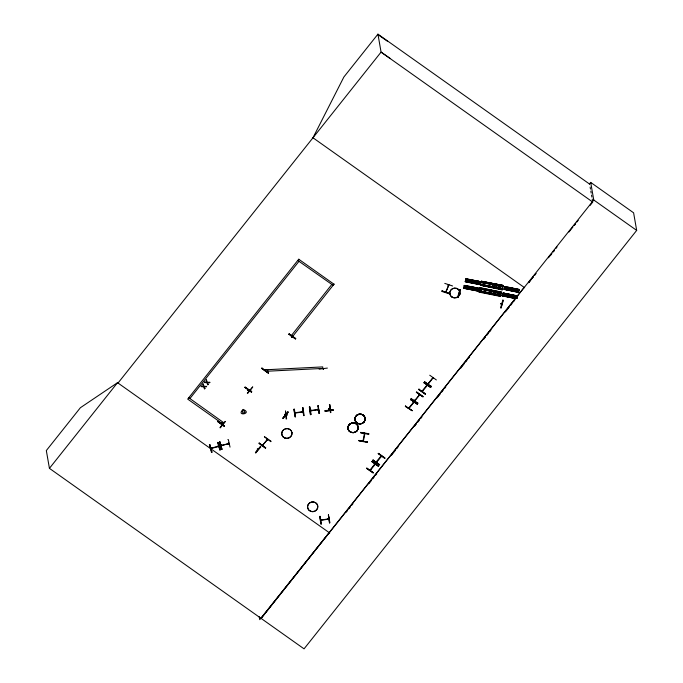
<?xml version="1.0" encoding="UTF-8"?>
<svg xmlns="http://www.w3.org/2000/svg" width="683" height="683" viewBox="0 0 683 683"><rect width="100%" height="100%" fill="white"/><g stroke="black" fill="none" stroke-linecap="round" stroke-linejoin="round"><path stroke-width="1.02" d="M323.52 369.161L323.477 368.735M359.062 440.373L359.002 440.953L367.113 442.251M363.16 440.398L362.997 441.175L362.904 440.748M323.563 369.418L323.383 368.47M328.856 409.39L328.975 410.252L328.822 409.843M449.627 293.903L449.747 293.417L449.636 293.912L441.85 291.41L441.978 290.864M463.689 288.209L464.338 285.417L478.937 288.209L478.22 291.146L463.68 288.243L478.228 291.086M463.808 287.688L478.373 290.437M464.184 286.177L478.732 289.063L464.278 285.784M478.928 288.235L464.338 285.417M465.26 281.686L465.968 278.758L480.508 281.712L479.79 284.623L465.251 281.712L479.799 284.589M465.405 281.003L480.004 283.735L465.465 280.833M480.294 282.566L465.763 279.629M465.874 279.159L480.499 281.729L465.891 279.099M463.834 287.475L478.416 290.318L478.262 290.89L463.714 288.03L478.237 290.821M478.723 289.088L464.218 285.972M479.782 287.893L501.663 292.034L500.579 296.439L478.783 292.076L479.867 287.645L501.578 292.256M500.699 295.935L478.903 291.573L500.63 296.123M478.971 291.291L479.107 290.727L478.971 291.291L500.776 295.645L478.979 291.248M479.679 288.422L501.476 292.819L479.688 288.397L479.543 289.003L501.356 293.314L479.56 288.952M479.739 288.209L501.527 292.597M502.159 289.899L480.405 285.152L481.344 281.319L503.234 285.477L481.353 281.37M480.49 284.973L502.287 289.336L480.414 285.195L502.27 289.413L502.15 289.916M480.533 284.794L502.338 289.157L480.584 284.41L502.475 288.559L480.653 284.307M481.114 282.463L502.919 286.817L481.165 282.07L503.055 286.228L481.233 281.968M481.344 281.328L503.106 286.04L481.319 281.635M481.421 281.191L503.234 285.503M500.716 295.859L478.928 291.479M500.759 295.696L500.904 295.09L479.082 290.83M501.339 293.357L501.484 292.751M502.287 289.336L503.089 286.083M502.329 289.165L502.475 288.585M502.91 286.834L503.055 286.254M516.049 298.13L502.568 295.218L517.168 298.01M502.927 293.903L517.475 296.781L503.012 293.528M517.594 296.277L503.132 293.033L517.671 295.952L503.072 293.161L502.449 295.773M503.994 289.43L518.525 292.358L504.02 289.191L504.703 286.501L519.242 289.413M518.739 291.462L504.199 288.576M519.063 290.104L504.532 287.167M518.525 292.367L519.242 289.455M445.692 291.769L445.76 292.204L448.782 285.033M448.543 285.289L448.193 285.571L448.483 284.521M223.264 425.031L223.512 424.715M250.627 390.608L250.268 389.899M465.345 281.328L479.876 284.265L465.328 281.379M480.508 281.669L465.968 278.775M479.014 291.018L500.895 295.116M502.423 295.952L515.93 298.625M515.913 298.676L502.449 295.713L516.006 298.3M502.543 295.457L517.108 298.189M517.509 296.576L502.953 293.664L517.552 296.448M503.132 293.05L517.612 296.132M504.498 287.372L519.046 290.249M504.694 286.553L519.174 289.541M518.559 292.153L504.028 289.199L518.559 292.102M408.793 407.819C408.733 409.143 410.201 407.375 409.194 407.64M414.009 401.852L413.3 402.466M414.726 400.955L415.255 400.067M419.763 394.68L418.961 395.184L419.439 394.484M426.721 385.656L427.387 385.016M428.634 383.231L428.156 384.128L428.361 383.257M432.706 378.399L432.902 377.648L432.535 378.322M360.744 432.39L368.863 433.731L368.769 434.157L360.667 432.8L360.752 432.373M364.534 433.201L364.363 434.286L364.713 433.953M367.104 442.302L367.164 441.73M221.949 422.828L221.463 423.716L221.181 423.11M248.305 389.95L247.494 390.437L248.245 389.651M374.813 464.466L374.83 463.791M380.824 456.21L381.157 456.739L381.643 456.15M446.084 291.897L445.999 291.206M267.685 439.109L267.266 440.031L266.968 439.707M465.2 288.269L465.815 285.707M466.771 281.746L467.385 279.185M471.526 289.541L472.141 286.98M474.933 287.534L474.301 290.027M475.889 283.565L476.503 281.012M476.41 287.825L475.778 290.326M481.063 292.128L481.985 288.286M482.633 285.596L483.555 281.763M490.556 294.023L491.478 290.19M492.127 287.5L493.049 283.667M492.767 294.467L493.689 290.634M494.338 287.944L495.26 284.102M494.731 294.86L495.653 291.018M496.302 288.328L497.224 284.495M496.942 295.295L497.864 291.462M498.513 288.772L499.435 284.939M498.419 295.594L499.341 291.761M499.99 289.071L500.912 285.229M503.934 296.012L504.549 293.459M505.505 289.49L506.12 286.928M511.738 297.575L512.352 295.022M513.309 291.052L513.923 288.491M516.1 291.607L516.715 289.046M516.126 295.773L515.503 298.266M517.082 291.803L517.697 289.242M210.825 448.296L211.721 448.407L211.679 447.877M218.884 446.426L218.082 446.315M221.582 444.983L221.744 445.658L221.787 445.085M360.684 432.68L368.786 434.029M459.83 289.797L457.559 297.395L458.003 297.506L460.171 289.865L458.003 297.506M459.036 293.588L459.744 293.801M500.887 303.508C500.204 304.345 502.654 303.508 500.921 303.687M502.876 300.247L503.32 300.358L501.091 307.939L500.648 307.837L502.85 300.102M501.074 307.922L502.987 300.255M465.797 279.424L480.345 282.31M504.191 288.602L518.687 291.632M405.361 406.359L412.199 410.662L405.361 406.359L405.617 405.873M417.62 403.525L411.064 398.881L417.637 403.499L417.868 403.047M411.055 398.898L411.311 398.402M412.148 410.696L405.565 406.086M425.552 393.681L425.304 394.176L418.739 389.523L418.995 389.037M418.969 389.216L425.577 393.826M431.246 386.211L430.999 386.715L424.433 382.062L424.689 381.566M424.664 381.746L431.229 386.39M425.304 394.168L425.526 393.732M430.999 386.706L424.459 382.019M224.28 426.32L217.766 421.607L224.289 426.294L224.536 425.825M224.519 426.004L217.979 421.189M268.556 372.645L268.299 373.14L261.777 368.444L261.999 368.009L261.777 368.453M268.299 373.131L261.794 368.402M366.558 468.333L373.089 473.02L373.345 472.525M379.637 464.722L372.901 460.316L373.157 459.821M373.319 472.704L366.558 468.342M379.432 465.003L372.927 460.274M379.663 464.688L373.114 460.043M265.661 447.741L265.397 448.227L258.942 443.446L259.207 442.96L265.644 447.894M452.214 297.344L452.248 297.267A5.165 4.892 -9.9 0 1 452.317 288.849A5.165 4.892 -9.9 0 1 460.026 292.99A5.165 4.892 -9.9 0 1 452.266 297.327L452.231 297.301M363.399 441.073L364.893 433.534M448.774 284.939L446.016 291.957M444.77 283.385L452.573 285.972M303.09 411.636L302.398 412.088L302.338 411.661M302.859 411.32L302.97 412.003L302.962 411.388M311.294 410.765L311.141 410.21M318.321 409.091L318.432 409.774L318.509 409.151M320.737 520.028L328.916 518.849M328.788 518.61C328.788 519.72 327.609 519.089 328.122 518.619M364.457 433.603L362.989 441.005M502.509 295.585L515.964 298.428M210.91 448.27L218.628 446.127M211.687 448.372L211.585 447.826M218.773 445.905L218.825 446.511L218.577 445.871M228.737 443.378L228.284 443.873M409.518 407.879L409.143 407.384M415.29 400.358L415.025 399.905M427.037 385.195L427.165 384.853M428.6 383.573L428.412 383.069M221.907 423.161L221.241 423.477M265.738 369.486L265.96 370.007L265.67 369.477M370.066 470.092L375.01 463.706M370.459 469.358L370.749 469.528M375.24 464.312L370.357 470.305M376.896 461.537L376.615 462.331L376.862 461.349M380.883 456.585L381.396 455.945M376.615 462.331L381.575 456.21L381.353 455.689M312.976 137.778L343.891 76.983L377.938 34.15L589.617 184.103M411.26 398.616L417.894 403.192M318.551 409.407L317.74 409.851M328.83 518.867L328.694 518.542M286.749 414.461L286.851 415.153L286.023 414.649M286.903 415.093L286.945 414.598M329.069 408.707L329.855 408.946L329.761 408.349M329.846 408.869L329.667 408.28M589.369 184.06L590.684 182.404L633.602 212.806L636.676 230.402L304.055 648.85L49.432 468.35L117.57 382.625M223.606 422.418L222.667 423.87L187.697 399.094L298.83 259.105M204.917 388.405L204.541 389.054L203.628 386.8L201.058 386.629L201.408 386.006M201.434 386.151L203.483 386.305L202.74 384.512L203.116 383.855M208.178 384.307L207.803 384.956L206.889 382.702L204.311 382.531L204.669 381.908M204.695 382.053L206.736 382.215L205.993 380.414L206.377 379.765M204.191 386.638L206.223 386.945L206.582 386.313M207.453 382.54L209.476 382.847L209.835 382.215M334.081 284.085L292.324 336.881L291.052 335.976L331.836 284.41M243.174 409.407C235.268 416.895 253.137 413.574 243.174 409.433M416.357 392.238L416.63 391.888L423.187 396.533L422.914 396.883L416.357 392.238L422.973 396.78M424.041 382.864L424.322 382.514L430.879 387.167L430.597 387.517L424.015 382.719M415.059 400.093L414.777 400.887L419.695 394.706L414.555 400.725M427.934 383.889L432.851 377.708M427.106 384.922L422.179 390.983M433.073 377.87L428.25 384.008M409.083 408.357L414 402.176L413.727 401.758M422.427 391.265L427.387 385.374M436.36 379.944L429.744 375.223M417.484 403.995L410.637 399.555L417.219 404.353L417.492 403.995L410.722 399.598M261.102 618.303L524.16 287.372M261.128 618.448L593.758 199.999L590.684 182.404M346.272 512.13L347.604 510.466M348.928 508.792L350.259 507.127M351.583 505.454L352.906 503.789M368.82 483.769L371.475 480.431M372.798 478.766L374.13 477.093M375.454 475.428L376.777 473.754M391.368 455.407L395.346 450.396M396.669 448.731L398.001 447.066M414.581 426.209L416.57 423.708M417.894 422.034L419.217 420.369M420.549 418.696L421.872 417.031M437.12 397.848L440.441 393.673M441.764 392.008L443.088 390.334M444.42 388.67L445.743 386.996M460.333 368.649L464.312 363.638M465.635 361.973L466.967 360.308M468.29 358.635L469.614 356.97M483.538 339.451L485.528 336.95M486.859 335.276L488.183 333.611M489.506 331.938L490.838 330.273M505.42 311.918L509.398 306.915M510.73 305.25L512.054 303.576M513.385 301.912L514.709 300.238M548.458 257.79L551.762 253.624M554.408 250.302L553.085 251.967L554.476 250.354M555.723 248.638L557.046 246.973M568.948 232.007L572.917 227.012M574.241 225.347L575.564 223.683M576.879 222.026L578.202 220.361M590.103 205.387L592.75 202.066L381.071 52.113L377.938 34.15M329.197 532.638L259.728 619.677L259.19 616.604M530.623 280.252L528.633 282.745L533.252 276.914L531.946 278.596M550.507 255.34L551.83 253.675M574.36 225.441L575.692 223.776M244.907 387.483L245.188 387.133L251.72 391.82L251.438 392.17L244.924 387.304M288.926 334.303L289.208 333.953L295.739 338.64L295.457 338.99L288.943 334.124M247.553 390.377L248.006 389.805M221.557 423.597L222.001 423.05L221.531 422.675M292.076 336.565L291.872 337.086M292.025 336.625L291.88 337.317M265.994 369.827L265.209 370.365L265.2 369.93M265.26 370.297L265.772 369.665M265.491 370.459L265.952 369.93M252.693 387.056L247.331 393.143L247.69 393.408L252.684 386.954M250.379 390.206L250.789 390.847L250.499 390.189M225.296 421.513L220.302 427.865L219.935 427.609L225.288 421.411M223.307 425.287L222.965 424.595L223.64 425.133M285.374 414.769L284.521 414.726L284.845 414.282M257.986 449.235L257.201 449.235L257.645 449.388M287.885 411.892L282.805 418.278L283.172 418.542L288.226 412.25L287.842 411.849M287.953 412.045L282.779 418.133M255.433 452.641L260.838 446.716L255.775 453L255.416 452.744L260.445 446.306M372.175 461.349L378.706 466.045L378.425 466.387L371.902 461.708L372.184 461.358M378.245 453.691L378.527 453.341L385.05 458.02L384.777 458.37L378.254 453.512M381.302 455.757L376.324 461.793M209.732 444.531L211.85 452.172M219.806 441.875L222.018 449.414L221.574 449.534L219.474 441.978L219.917 441.867M267.505 439.203L262.665 445.222M262.579 445.256L267.676 439.434L267.403 439.007M264.458 436.787L270.844 441.67L271.125 441.329L264.406 436.719M295.389 416.809L293.921 409.134L295.013 416.886L295.466 416.818L294.382 409.074M321.215 524.023L319.755 516.357L320.839 524.109L321.3 524.04L320.207 516.288M285.485 411.149L286.604 418.918L286.143 418.978L285.537 411.012M329.249 410.133L329.112 409.168M459.958 293.775L459.198 293.34M288.969 334.218L295.526 338.879M289.182 333.961L295.73 338.631M244.975 387.372L251.481 392.085M245.163 387.141L251.711 391.811M378.288 453.606L384.785 458.199M378.442 466.216L371.97 461.597M422.606 390.83L422.504 391.513M374.856 464.722L374.48 464.227M370.784 469.716L369.981 469.81M262.665 445.512L262.818 444.531M390.326 58.576L381.071 52.113L118.022 383.035L117.527 382.685L80.372 407.734L46.324 450.567L49.432 468.35M459.847 294.066L459.164 293.861M501.612 304.174L501.612 303.534M303.047 411.986L294.936 413.078L294.86 412.558M228.685 443.088L228.848 443.762L221.01 445.487L221.821 445.273M219.482 441.969L221.582 449.508M228.173 443.489L228.293 443.907L228.131 443.233M228.848 443.762L228.873 443.122M295.065 412.745L303.004 411.644M310.526 410.517L318.466 409.416M309.39 406.889L309.843 406.846L310.927 414.59L310.475 414.658L309.382 406.906L310.483 414.641M309.723 406.837L310.927 414.59M286.228 414.803L286.928 415.059L286.186 415.162M217.8 442.524L218.244 442.405L220.344 449.943L219.9 450.063L217.775 442.371L219.875 449.918M218.808 446.443L210.902 448.552L210.782 448.039M230.034 447.126L228.335 439.604L227.883 439.587M211.884 452.052L211.465 452.317L209.382 444.753L209.792 444.505M223.358 425.313L222.812 424.886M303.021 407.828L302.535 407.742M318.5 409.689L310.458 410.901L311.226 410.731L311.047 410.142M294.996 413.13L295.782 412.498M303.628 415.495L304.106 415.571L303.004 407.811M319.089 413.266L319.567 413.352L317.996 405.514M321.608 519.712L320.95 520.352L320.848 519.669L320.856 520.284L328.873 519.131M329.454 522.717L329.94 522.794L328.369 514.965M319.157 369.119L327.37 368.086M329.804 404.771L330.427 412.609L330.888 412.541L329.838 404.771L329.368 404.703M325.065 411.175L333.27 410.09L325.074 411.226L325.023 410.799M221.027 445.128L221.19 445.803L220.968 445.231M221.181 445.768L228.831 443.395M413.821 401.946L408.758 407.999M267.685 369.674L322.743 366.908L322.803 368.427L267.753 371.202M328.429 514.965L329.556 522.828M317.612 409.348L317.86 409.817L317.68 409.262M286.16 415.221L286.177 414.547M206.403 379.91L207.325 382.198L209.86 382.36M203.141 384.008L204.072 386.296L206.608 386.458M481.165 282.07L502.987 286.442M480.584 284.41L502.398 288.781M479.594 288.593L501.407 292.964M464.218 285.912L478.774 288.832M502.568 295.218L517.151 298.061M479.014 290.932L500.827 295.304M459.796 289.805L460.154 289.771M449.79 293.494L441.961 290.924L449.747 293.579M459.113 293.912L459.113 293.323M319.166 413.369L318.099 405.634L319.115 413.411M328.446 515.067L329.479 522.862M329.155 409.433L328.967 410.176M378.023 34.662L387.278 41.125M593.758 199.999L636.676 230.402M312.481 137.428L524.655 287.731M298.864 259.327L334.124 284.299M430.666 387.406L424.049 382.693M418.764 389.481L425.321 394.134M223.648 422.64L188.628 397.643M117.527 382.685L329.701 532.988M262.016 368.111L268.581 372.79M366.839 467.992L373.37 472.67M284.768 414.555L285.357 414.94M257.371 449.021L257.901 449.072M259.19 443.113L265.687 447.886M302.219 412.028L302.219 411.49M321.531 519.883L321.42 519.584M320.856 520.284L320.686 519.772M448.799 284.862L448.757 284.606M328.045 519.251L327.977 518.798M500.938 304.003L501.501 303.918M292.307 336.728L292.264 336.471M207.478 382.693L208.204 384.452M204.217 386.783L204.943 388.55M219.858 441.85L221.992 449.26M209.749 444.633L211.909 452.197M590.138 187.091L590.488 189.089M590.838 191.086L591.179 193.084M591.529 195.073L591.879 197.071M592.229 199.069L592.571 201.067M515.23 288.696L514.615 291.248M515.127 295.508L514.512 298.07M512.438 288.141L511.823 290.693M513.659 295.218L513.035 297.779M510.867 294.663L510.252 297.225M478.954 281.439L478.339 284M477.963 281.242L477.349 283.804M477.383 287.961L476.768 290.523M475.18 280.687L474.565 283.249M473.703 280.389L473.088 282.95M473.609 287.21L472.995 289.771M459.855 293.425L459.966 294.066M448.15 285.161L448.219 285.605M413.778 401.689L414.018 402.287M413.258 402.21L413.266 402.646M381.575 455.851L381.584 456.295M364.867 433.423L364.816 433.244M364.304 433.884L364.406 434.311M333.108 285.315L297.89 260.556M323.11 369.221L323.153 368.846M329.095 408.357L329.197 409.04M328.95 408.536L329.018 408.989M299.077 261.205L189.908 398.548M324.997 410.654L333.21 409.672L333.27 410.099M317.757 409.177L317.86 409.86M310.483 410.218L310.586 410.91L310.321 410.329M292.034 336.309L291.837 337.06M303.687 415.495L302.629 407.853L303.653 415.64M302.296 411.397L302.398 412.088M295.679 412.438L295.688 413.053L295.585 412.37M295.013 412.447L295.124 413.138M286.109 414.632L286.279 415.23M285.042 414.923L284.666 414.325M267.463 438.947L267.685 439.545M266.925 439.451L266.933 439.886M262.34 444.975L262.306 445.154M248.211 390.061L247.92 389.848M228.002 443.429L228.105 443.873M222.871 424.356L222.701 424.578M221.719 422.666L221.941 423.187M218.031 446.016L218.184 446.691L217.962 446.119M211.03 448.296L210.927 447.911M267.727 369.896L267.787 371.415M359.07 440.544L367.164 441.969L359.07 440.544M242.303 411.209L242.935 413.07L244.915 412.447L244.283 410.577L242.303 411.209M535.89 273.593L534.567 275.249L535.924 273.61M452.266 297.182A5.131 4.849 -9.9 0 0 459.966 292.879A5.131 4.849 -9.9 0 0 452.317 288.772A5.131 4.849 -9.9 0 0 452.266 297.182M358.063 423.614A5.165 4.892 -9.9 0 0 365.149 418.312A5.165 4.892 -9.9 0 0 356.885 415.221A5.165 4.892 -9.9 0 0 358.063 423.614A5.14 4.858 -9.9 0 0 365.115 418.32A5.14 4.858 -9.9 0 0 356.902 415.247A5.14 4.858 -9.9 0 0 358.071 423.588A5.165 4.892 -9.9 0 0 365.132 418.252A5.131 4.849 -9.9 0 0 356.893 415.144A5.165 4.892 -9.9 0 0 358.054 423.545M365.132 418.252A5.165 4.892 -9.9 0 0 356.876 415.162A5.131 4.849 -9.9 0 0 358.054 423.469A5.131 4.849 -9.9 0 0 365.089 418.209M284.896 438.059A5.165 4.892 -9.9 0 0 291.983 432.757A5.131 4.849 -9.9 0 0 283.735 429.658A5.165 4.892 -9.9 0 0 284.896 438.059M291.983 432.757A5.165 4.892 -9.9 0 0 283.718 429.667A5.131 4.849 -9.9 0 0 284.905 437.982A5.131 4.849 -9.9 0 0 291.931 432.723M351.079 432.313A5.165 4.892 -9.9 0 0 358.165 427.02A5.131 4.849 -9.9 0 0 349.918 423.912A5.165 4.892 -9.9 0 0 351.079 432.313A5.14 4.858 -9.9 0 0 358.148 427.088A5.165 4.892 -9.9 0 0 349.909 423.989A5.165 4.892 -9.9 0 0 351.088 432.382A5.165 4.892 -9.9 0 0 358.174 427.08A5.14 4.858 -9.9 0 0 349.935 424.015A5.14 4.858 -9.9 0 0 351.105 432.356M358.165 427.02A5.165 4.892 -9.9 0 0 349.901 423.93A5.131 4.849 -9.9 0 0 351.088 432.237A5.131 4.849 -9.9 0 0 358.114 426.977M310.722 511.405A5.165 4.892 -9.9 0 0 317.808 506.103A5.165 4.892 -9.9 0 0 309.544 503.012A5.165 4.892 -9.9 0 0 310.722 511.405M310.722 511.251A5.131 4.849 -9.9 0 0 317.749 506.001A5.131 4.849 -9.9 0 0 309.553 502.936A5.131 4.849 -9.9 0 0 310.722 511.251"/></g></svg>
